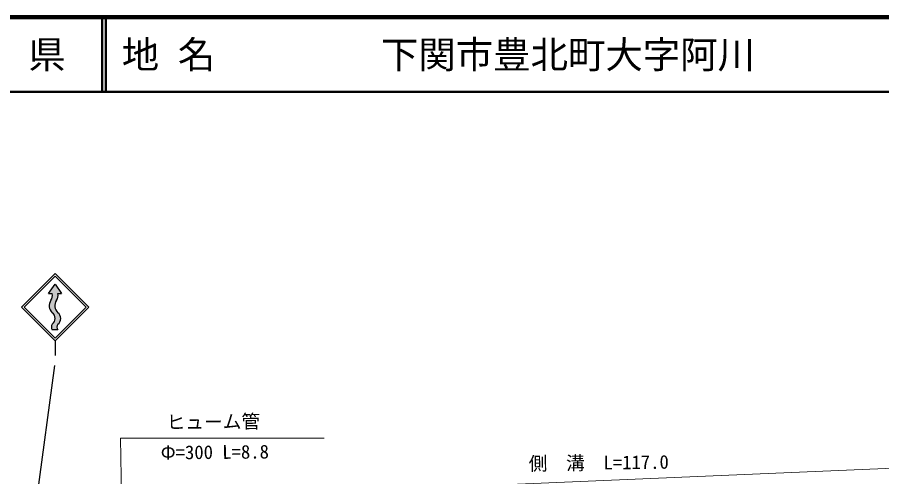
# Model space of a CAD drawing. Units: millimetres, scale not verified. Extents: x 40000 to 680000, y 20000 to 380000.
# Drawn here: x 356410 to 471963, y 318506 to 380000 of the extents above; entities that cross this region are included whole.
import ezdxf
from ezdxf.enums import TextEntityAlignment as Align

# ---------------------------------------------------------------- set-up
doc = ezdxf.new("R2010")
doc.units = ezdxf.units.MM
doc.header["$LTSCALE"] = 1000
for name, color, linetype, lineweight in [('M-STR-HTXT', 7, 'Continuous', 13), ('M-STR-STRC', 7, 'Continuous', 25), ('M-TTL', 2, 'Continuous', 140), ('M-TTL-LINE', 7, 'Continuous', 50), ('M-TTL-TXT', 7, 'Continuous', 50)]:
    doc.layers.add(name, color=color, linetype=linetype, lineweight=lineweight)
doc.styles.add('ＭＳ ゴシック', font='')
doc.styles.get('ＭＳ ゴシック').set_extended_font_data('MS Gothic')

msp = doc.modelspace()

# ---------------------------------------------------------------- hatches: boundary and pattern name
at = {"layer": 'M-STR-STRC'}
msp.add_hatch(color=256, dxfattribs=at).paths.add_polyline_path([(361463, 344265), (360588, 343015), (361088, 343015), (361096, 342969), (361102, 342922), (361106, 342876), (361109, 342829), (361109, 342782), (361108, 342735), (361105, 342688), (361100, 342642), (361093, 342595), (361085, 342549), (361074, 342504), (361062, 342458), (361048, 342413), (361033, 342369), (361015, 342326), (360996, 342283), (360975, 342241), (360953, 342200), (360929, 342159), (360903, 342120), (360900, 342116), (360873, 342072), (360847, 342028), (360824, 341982), (360801, 341936), (360781, 341889), (360763, 341841), (360746, 341793), (360732, 341744), (360719, 341694), (360708, 341644), (360700, 341593), (360693, 341542), (360688, 341491), (360686, 341440), (360685, 341389), (360686, 341338), (360690, 341286), (360695, 341235), (360702, 341185), (360712, 341134), (360723, 341084), (360736, 341035), (360751, 340986), (360769, 340937), (360788, 340890), (360808, 340843), (360831, 340797), (360855, 340752), (360882, 340708), (360910, 340665), (360939, 340623), (360970, 340582), (361003, 340543), (361037, 340505), (361073, 340468), (361088, 340454), (361117, 340430), (361146, 340405), (361173, 340380), (361200, 340353), (361225, 340325), (361250, 340296), (361273, 340266), (361295, 340235), (361315, 340204), (361335, 340171), (361353, 340138), (361370, 340104), (361385, 340070), (361400, 340035), (361412, 339999), (361424, 339963), (361434, 339927), (361442, 339890), (361449, 339853), (361455, 339816), (361459, 339778), (361462, 339740), (361463, 339703), (361463, 339665), (361461, 339627), (361458, 339589), (361453, 339552), (361447, 339515), (361439, 339478), (361430, 339441), (361419, 339405), (361407, 339369), (361394, 339334), (361379, 339299), (361363, 339265), (361346, 339231), (361327, 339198), (361307, 339166), (361286, 339135), (361263, 339105), (361240, 339075), (361215, 339047), (361189, 339019), (361162, 338993), (361134, 338967), (361105, 338943), (361088, 338929), (361073, 338908), (361060, 338887), (361047, 338865), (361035, 338842), (361024, 338819), (361013, 338796), (361004, 338772), (360996, 338748), (360988, 338724), (360982, 338699), (360977, 338674), (360972, 338649), (360969, 338624), (360966, 338599), (360965, 338573), (360964, 338548), (360965, 338522), (360966, 338497), (360969, 338471), (360972, 338446), (360977, 338421), (360982, 338396), (360989, 338371), (360996, 338347), (361005, 338323), (361014, 338299), (361024, 338276), (361035, 338253), (361047, 338230), (361060, 338209), (361074, 338187), (361088, 338167), (361838, 338167), (361824, 338187), (361810, 338207), (361798, 338228), (361786, 338249), (361775, 338270), (361765, 338293), (361756, 338315), (361747, 338338), (361740, 338361), (361733, 338384), (361728, 338408), (361723, 338432), (361719, 338456), (361716, 338480), (361714, 338504), (361714, 338528), (361714, 338552), (361715, 338577), (361717, 338601), (361720, 338625), (361723, 338649), (361728, 338673), (361734, 338696), (361740, 338720), (361748, 338743), (361756, 338765), (361766, 338788), (361776, 338810), (361787, 338831), (361799, 338852), (361812, 338873), (361825, 338893), (361838, 338911), (361868, 338936), (361897, 338961), (361925, 338988), (361951, 339016), (361977, 339044), (362002, 339074), (362025, 339105), (362047, 339136), (362068, 339169), (362087, 339202), (362105, 339236), (362122, 339271), (362138, 339306), (362152, 339342), (362165, 339378), (362176, 339415), (362186, 339452), (362194, 339490), (362201, 339528), (362206, 339566), (362210, 339604), (362212, 339643), (362213, 339681), (362212, 339720), (362210, 339758), (362206, 339797), (362201, 339835), (362194, 339873), (362186, 339910), (362176, 339948), (362165, 339985), (362153, 340021), (362139, 340057), (362123, 340092), (362107, 340127), (362088, 340161), (362069, 340194), (362048, 340227), (362026, 340258), (362003, 340289), (361979, 340319), (361953, 340348), (361926, 340376), (361899, 340402), (361870, 340428), (361840, 340452), (361837, 340455), (361801, 340491), (361766, 340528), (361733, 340567), (361701, 340608), (361671, 340649), (361642, 340692), (361615, 340735), (361590, 340780), (361567, 340826), (361545, 340872), (361526, 340919), (361508, 340967), (361492, 341016), (361478, 341065), (361466, 341115), (361456, 341166), (361448, 341216), (361441, 341267), (361437, 341318), (361435, 341369), (361435, 341421), (361437, 341472), (361441, 341523), (361447, 341574), (361455, 341624), (361465, 341675), (361477, 341725), (361491, 341774), (361506, 341823), (361524, 341871), (361543, 341918), (361565, 341965), (361588, 342011), (361613, 342055), (361640, 342099), (361650, 342116), (361676, 342155), (361700, 342195), (361723, 342236), (361744, 342278), (361763, 342321), (361781, 342364), (361797, 342408), (361811, 342453), (361823, 342498), (361834, 342544), (361842, 342590), (361849, 342636), (361854, 342683), (361858, 342730), (361859, 342777), (361859, 342824), (361857, 342870), (361852, 342917), (361847, 342964), (361839, 343010), (361838, 343015), (362338, 343015)])

# ---------------------------------------------------------------- linework, layer by layer
at = {"layer": 'M-STR-HTXT'}
for p, q in [((370999, 270479), (370212, 323687)), ((370212, 323687), (397446, 323687)), ((479028, 319889), (375131, 315481))]:
    msp.add_line(p, q, dxfattribs=at)
at = {"layer": 'M-STR-STRC'}
for p, q in [((356964, 341217), (361464, 345717)), ((365964, 341216), (361464, 345717)), ((357317, 341217), (361464, 345363)), ((365610, 341216), (361464, 345363)), ((360588, 343015), (361463, 344265)), ((361463, 344265), (362338, 343015)), ((360588, 343015), (361088, 343015)), ((361838, 343015), (362338, 343015)), ((356964, 341217), (361464, 336716)), ((357317, 341217), (361464, 337069)), ((361464, 337069), (365610, 341216)), ((361464, 336716), (365964, 341216)), ((361838, 338167), (361088, 338167)), ((361464, 336716), (361464, 334716)), ((353466, 273903), (361416, 333388))]:
    msp.add_line(p, q, dxfattribs=at)
for centre, radius, start, end in [((361991, 341397), 1306, 146.61414, 226.26108), ((359915, 342790), 1194, 325.59426, 10.8565), ((362740, 341397), 1305, 146.60657, 226.22181), ((360665, 342790), 1194, 325.60114, 10.85457), ((360501, 339692), 962, 307.59913, 52.40087), ((361232, 339683), 981, 308.18199, 51.89869), ((361613, 338548), 649, 144.05104, 215.94576), ((362331, 338539), 618, 142.95174, 216.9996)]:
    msp.add_arc(centre, radius, start, end, dxfattribs=at)
at = {"layer": 'M-TTL'}
msp.add_line((680000, 380000), (40000, 380000), dxfattribs=at)
at = {"layer": 'M-TTL-LINE'}
for p, q in [((367750, 380000), (367750, 370000)), ((368250, 380000), (368250, 370000)), ((40000, 370000), (680000, 370000))]:
    msp.add_line(p, q, dxfattribs=at)

# ---------------------------------------------------------------- texts
at = {"layer": 'M-STR-HTXT', "style": 'ＭＳ ゴシック'}
for s, rotation, p in [('ヒューム管', 0.482, (382631, 324399)), ('Φ=300 L=8.8', 0.482, (382825, 320337)), ('側\u3000溝\u3000L=117.0', 0.724, (434154, 318913))]:
    msp.add_text(s, height=1833, rotation=rotation, dxfattribs=at).set_placement(p, align=Align.BOTTOM_CENTER)
at = {"layer": 'M-TTL-TXT', "style": 'ＭＳ ゴシック'}
msp.add_text('山\u3000口\u3000県', height=3666, dxfattribs=at).set_placement((350375, 375000), align=Align.MIDDLE_CENTER)
for s, p in [('地 名', (370380, 375000)), ('下関市豊北町大字阿川', (405024, 375000))]:
    msp.add_text(s, height=3666, dxfattribs=at).set_placement(p, align=Align.MIDDLE_LEFT)

doc.saveas('drawing.dxf')
